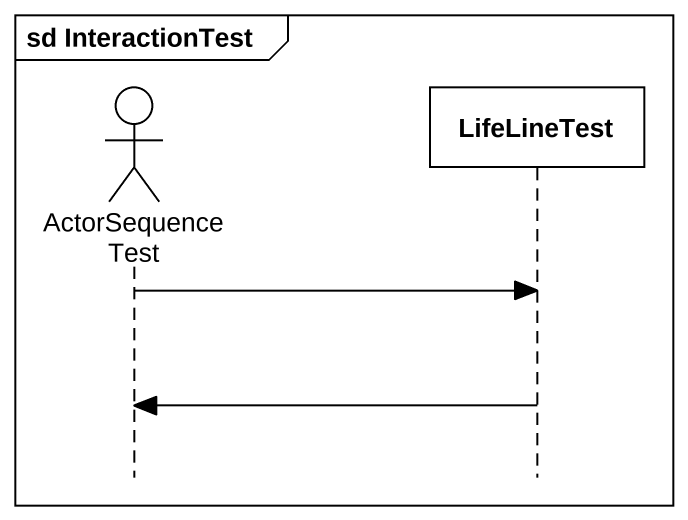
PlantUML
@startuml
mainframe sd InteractionTest
hide footbox
actor ActorSequenceTest
participant LifeLineTest

ActorSequenceTest -> LifeLineTest
LifeLineTest -> ActorSequenceTest
@enduml
